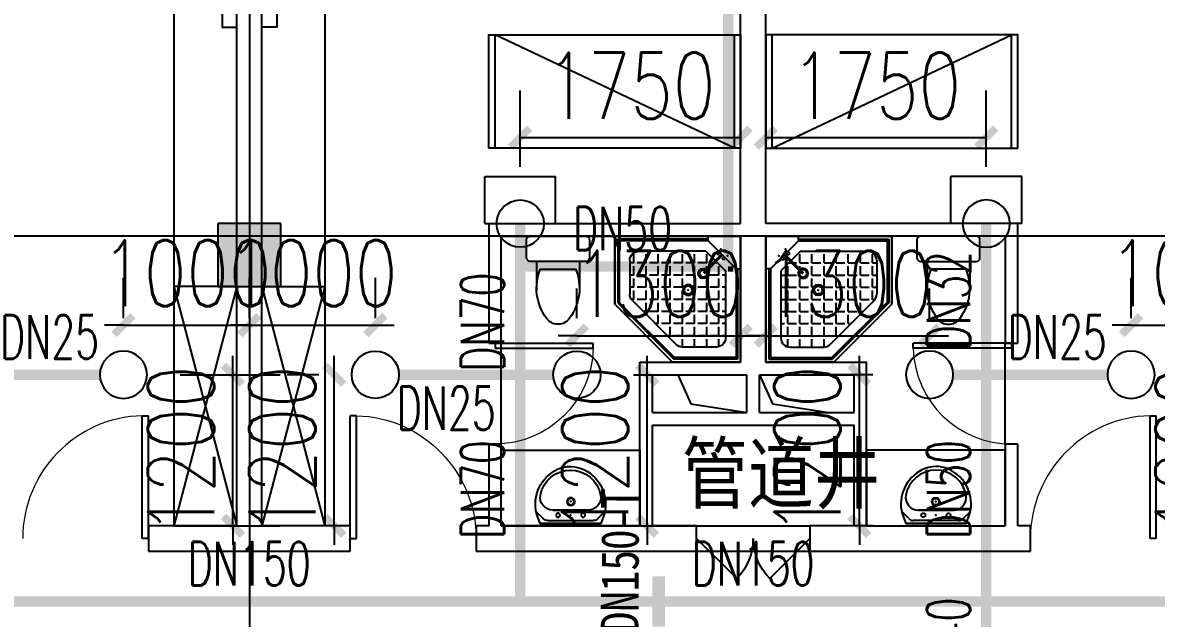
# Model space of a CAD drawing. Extents: x 0 to 2838408, y -923048 to 203859.
# Drawn here: x 2711463 to 2720463, y -618775 to -614046 of the extents above; entities that cross this region are included whole.
import ezdxf
from ezdxf.enums import TextEntityAlignment as Align

# ---------------------------------------------------------------- set-up
doc = ezdxf.new("R2010")
doc.units = 0
doc.header["$LTSCALE"] = 1000
for name, color, linetype in [('A-Fixt', 81, 'Continuous'), ('CLAYER', 7, 'Continuous'), ('COLUMN', 9, 'Continuous'), ('DOOR_FIRE', 4, 'Continuous'), ('DOTE', 8, 'Continuous'), ('EQUIP_喷头', 7, 'Continuous'), ('PIPE-喷淋', 6, 'Continuous'), ('PUB_HATCH', 8, 'Continuous'), ('TEXT_喷淋', 7, 'Continuous'), ('TWT_DIM', 3, 'Continuous'), ('WALL', 9, 'Continuous'), ('WINDOW', 4, 'Continuous'), ('XREF', 8, 'Continuous'), ('抗震支吊架', 2, 'Continuous'), ('洁具', 213, 'Continuous'), ('配景', 3, 'Continuous')]:
    doc.layers.add(name, color=color, linetype=linetype)
doc.styles.add('_TCH_DIM_T3', font='SIMPLEX', dxfattribs={"width": 0.75, "bigfont": 'HZTXT'})
doc.styles.add('_TWT_PIPEDN', font='SIMPLEX', dxfattribs={"width": 0.8, "height": 2.3, "bigfont": 'HZTXT'})
doc.styles.add('kzcad', font='', dxfattribs={"width": 0.8})
doc.styles.get("Standard").update_dxf_attribs({"font": 'geniso.shx', "bigfont": 'hztxt.shx'})
doc.styles.get('kzcad').set_extended_font_data('SimSun')
doc.dimstyles.new('_TWT_ARCH&&150', dxfattribs={"dimtxt": 525, "dimasz": 150, "dimexe": 375, "dimexo": 450, "dimgap": 150, "dimtad": 1, "dimdec": 0, "dimzin": 0, "dimdsep": 46, "dimtxsty": '_TCH_DIM_T3', "dimblk": 'ARCHTICK', "dimcen": 0.09, "dimclrt": 7, "dimazin": 2, "dimtfac": 1, "dimtdec": 0, "dimtix": 1, "dimtmove": 2, "dimatfit": 3, "dimfxl": 1, "dimtolj": 1, "dimtzin": 0, "dimarcsym": 0})

# ---------------------------------------------------------------- blocks, each defined once
blk = doc.blocks.new('单人床')
at = {"layer": 'A-Fixt'}
for p, q in [((47773.8, 13973.4), (48673.8, 13973.4)), ((47773.8, 12073.4), (48673.8, 13973.4)), ((47773.8, 12073.4), (48673.8, 12073.4))]:
    blk.add_line(p, q, dxfattribs=at)
blk.add_lwpolyline([(47773.8, 14023.4), (48673.8, 14023.4), (48673.8, 12023.4), (47773.8, 12023.4), (47773.8, 14023.4)], dxfattribs=at)
blk = doc.blocks.new('CH_AP01')
for p, q in [((-311.4, 16.6), (-275, 0)), ((-275, 0), (275, 0)), ((275, 0), (311.4, 16.6))]:
    blk.add_line(p, q)
for centre, radius, start, end in [((0, -578.9), 1212.6, 74.71041, 105.28959), ((-306.8, 555.3), 37.8, 100.18588, 202.83587), ((-1658.4, 201.9), 1359.7, 352.16586, 14.42826), ((-823.7, 250), 562.9, 335.50378, 31.09034), ((0, -578.9), 1172.6, 75.02868, 104.97132), ((0, -1278.1), 1856.9, 80.61099, 99.38901), ((-823.7, 250), 602.9, 335.50378, 30.26909), ((823.7, 250), 602.9, 149.73091, 204.49622), ((823.7, 250), 562.9, 148.90966, 204.49622), ((1658.4, 201.9), 1359.7, 165.57174, 187.83414), ((306.8, 555.3), 37.8, 337.16413, 79.81412), ((0, -578.9), 1092.6, 75.87672, 104.12328)]:
    blk.add_arc(centre, radius, start, end)
blk = doc.blocks.new('A$C61295E98')
at = {"color": 3}
for p, q in [((544, 597.9), (0, 597.9)), ((0, 597.9), (0, 0)), ((161.4, 597.9), (161.4, 0)), ((170.4, 0.2), (170.4, 597.6)), ((602.7, 572.2), (602.7, 25.6)), ((624, 517.9), (624, 80)), ((544, 0), (0, 0))]:
    blk.add_line(p, q, dxfattribs=at)
for points in [[(81.8, 540.3), (75.3, 540.3), (75.3, 576.8), (81.8, 576.8)], [(81.8, 453.1), (75.3, 453.1), (75.3, 489.6), (81.8, 489.6)], [(81.8, 352.9), (75.3, 352.9), (75.3, 389.4), (81.8, 389.4)]]:
    blk.add_lwpolyline(points, close=True, dxfattribs=at)
for centre in [(74, 250.1), (74, 164.2), (74, 70.5)]:
    blk.add_circle(centre, 15.7, dxfattribs=at)
for centre, start, end in [((544, 517.9), 360, 90), ((544, 80), 270, 0)]:
    blk.add_arc(centre, 80, start, end, dxfattribs=at)
blk = doc.blocks.new('宿舍')
at = {"layer": 'A-Fixt'}
for p, q in [((47853.8, 13801.7), (48353.8, 15701.7)), ((48353.8, 13801.7), (47853.8, 15701.7)), ((47853.8, 13801.7), (48353.8, 13801.7))]:
    blk.add_line(p, q, dxfattribs=at)
for points in [[(47853.8, 8601.7), (48353.8, 8601.7), (48353.8, 15701.7), (47853.8, 15701.7)], [(47853.8, 10676.1), (47970.5, 10676.1), (47970.5, 11742.6), (47853.8, 11742.6)]]:
    blk.add_lwpolyline(points, close=True, dxfattribs=at)
at = {"xscale": -1, "rotation": 90}
for p in [(63677.2, 60475.5), (63677.2, 58775.5)]:
    blk.add_blockref('单人床', p, dxfattribs=at)
at = {"layer": 'A-Fixt', "xscale": -1, "rotation": 180}
for p in [(50002, 9140.5), (51117.2, 9140.5)]:
    blk.add_blockref('CH_AP01', p, dxfattribs=at)
at = {"layer": '配景', "color": 252}
blk.add_blockref('A$C61295E98', (47853.8, 7096.6), dxfattribs=at)
blk = doc.blocks.new('1F平面-CAD导入_dwg_Drawing4_t3_dwg_$plan$00001613-474159-1F-927810-1F')
at = {"layer": '洁具'}
for p, q in [((-30, 250), (-170, 250)), ((-200, 169.7), (-430.4, 169.7)), ((-260.4, -139.7), (-260.4, 139.7)), ((-200, -169.7), (-200, -220)), ((-170, -250), (-30, -250))]:
    blk.add_line(p, q, dxfattribs=at)
for points in [[(-200, 220), (-200, 169.7), (-200, -169.7), (-430.4, -169.7)], [(0, -220), (0, 220)]]:
    blk.add_lwpolyline(points, dxfattribs=at)
for centre, radius, start, end in [((-170, 220), 30, 90, 180), ((-30, 220), 30, 0, 90), ((-589.6, 0), 109.8, 123.45086, 236.54914), ((-412.8, -227.4), 397.5, 67.45048, 126.63814), ((-412.8, 227.4), 397.5, 233.36186, 292.54952), ((-170, -220), 30, 180, 270), ((-30, -220), 30, 270, 0)]:
    blk.add_arc(centre, radius, start, end, dxfattribs=at)
blk = doc.blocks.new('$lvtry$00000169')
at = {"color": 0}
for p, q in [((258.9, -36), (258.9, 0)), ((258.9, -36), (36, -258.9)), ((258.9, -24), (976, -24)), ((258.9, -36), (964, -36)), ((964, -36), (976, -24)), ((964, -36), (964, -525.1)), ((976, -24), (976, -530.1)), ((276.1, -120), (120, -276.1)), ((143.9, -151), (290.7, -298.1)), ((151, -143.9), (297.8, -291)), ((269.6, -212.7), (269.6, -142.7)), ((276.1, -120), (808, -120)), ((365.9, -212.7), (365.9, -142.7)), ((462.1, -212.7), (462.1, -142.7)), ((558.4, -212.7), (558.4, -142.7)), ((654.6, -212.7), (654.6, -142.7)), ((750.9, -212.7), (750.9, -142.7)), ((847.1, -212.7), (847.1, -142.7)), ((36, -258.9), (0, -258.9)), ((24, -258.9), (24, -976)), ((36, -258.9), (36, -964)), ((173.4, -308.9), (173.4, -238.9)), ((183.4, -212.7), (205.5, -212.7)), ((219.6, -212.7), (243.4, -212.7)), ((269.6, -212.7), (339.6, -212.7)), ((269.6, -262.8), (269.6, -238.9)), ((365.9, -212.7), (435.9, -212.7)), ((365.9, -308.9), (365.9, -238.9)), ((462.1, -212.7), (532.1, -212.7)), ((462.1, -308.9), (462.1, -238.9)), ((558.4, -212.7), (628.4, -212.7)), ((558.4, -308.9), (558.4, -238.9)), ((654.6, -212.7), (724.6, -212.7)), ((654.6, -308.9), (654.6, -238.9)), ((750.9, -212.7), (820.9, -212.7)), ((750.9, -308.9), (750.9, -238.9)), ((847.1, -212.7), (880, -212.7)), ((847.1, -308.9), (847.1, -238.9)), ((880, -192), (880, -460.5)), ((120, -276.1), (120, -808)), ((120, -308.9), (147.1, -308.9)), ((173.4, -308.9), (243.4, -308.9)), ((173.4, -405.2), (173.4, -335.2)), ((269.6, -405.2), (269.6, -335.2)), ((334.3, -308.9), (339.6, -308.9)), ((365.9, -308.9), (435.9, -308.9)), ((365.9, -405.2), (365.9, -335.2)), ((462.1, -308.9), (532.1, -308.9)), ((462.1, -405.2), (462.1, -335.2)), ((558.4, -308.9), (628.4, -308.9)), ((558.4, -405.2), (558.4, -335.2)), ((654.6, -308.9), (724.6, -308.9)), ((654.6, -405.2), (654.6, -335.2)), ((750.9, -308.9), (820.9, -308.9)), ((750.9, -405.2), (750.9, -335.2)), ((847.1, -308.9), (880, -308.9)), ((847.1, -405.2), (847.1, -335.2)), ((120, -405.2), (147.1, -405.2)), ((173.4, -405.2), (243.4, -405.2)), ((173.4, -501.4), (173.4, -431.4)), ((269.6, -405.2), (339.6, -405.2)), ((269.6, -501.4), (269.6, -431.4)), ((365.9, -405.2), (378.6, -405.2)), ((365.9, -501.4), (365.9, -431.4)), ((462.1, -405.2), (532.1, -405.2)), ((462.1, -501.4), (462.1, -431.4)), ((558.4, -405.2), (628.4, -405.2)), ((558.4, -501.4), (558.4, -431.4)), ((654.6, -405.2), (724.6, -405.2)), ((654.6, -501.4), (654.6, -431.4)), ((750.9, -405.2), (820.9, -405.2)), ((750.9, -501.4), (750.9, -431.4)), ((847.1, -405.2), (880, -405.2)), ((847.1, -501.4), (847.1, -431.4)), ((120, -501.4), (147.1, -501.4)), ((173.4, -501.4), (243.4, -501.4)), ((173.4, -597.7), (173.4, -527.7)), ((269.6, -501.4), (339.6, -501.4)), ((269.6, -597.7), (269.6, -527.7)), ((365.9, -501.4), (435.9, -501.4)), ((365.9, -597.7), (365.9, -527.7)), ((462.1, -501.4), (532.1, -501.4)), ((462.1, -597.7), (462.1, -527.7)), ((858.9, -511.4), (511.4, -858.9)), ((964, -525.1), (525.1, -964)), ((976, -530.1), (530.1, -976)), ((558.4, -501.4), (628.4, -501.4)), ((558.4, -597.7), (558.4, -527.7)), ((654.6, -501.4), (724.6, -501.4)), ((654.6, -597.7), (654.6, -527.7)), ((750.9, -501.4), (820.9, -501.4)), ((750.9, -597.7), (750.9, -527.7)), ((847.1, -501.4), (867.2, -501.4)), ((964, -525.1), (976, -530.1)), ((120, -597.7), (147.1, -597.7)), ((173.4, -597.7), (243.4, -597.7)), ((173.4, -693.9), (173.4, -623.9)), ((269.6, -597.7), (339.6, -597.7)), ((269.6, -693.9), (269.6, -623.9)), ((365.9, -597.7), (435.9, -597.7)), ((365.9, -693.9), (365.9, -623.9)), ((462.1, -597.7), (532.1, -597.7)), ((462.1, -693.9), (462.1, -623.9)), ((558.4, -597.7), (628.4, -597.7)), ((558.4, -693.9), (558.4, -623.9)), ((654.6, -597.7), (724.6, -597.7)), ((654.6, -693.9), (654.6, -623.9)), ((750.9, -597.7), (772.6, -597.7)), ((120, -693.9), (147.1, -693.9)), ((173.4, -693.9), (243.4, -693.9)), ((269.6, -693.9), (339.6, -693.9)), ((365.9, -693.9), (435.9, -693.9)), ((462.1, -693.9), (532.1, -693.9)), ((558.4, -693.9), (628.4, -693.9)), ((654.6, -693.9), (676.4, -693.9)), ((120, -790.2), (147.1, -790.2)), ((173.4, -790.2), (173.4, -720.2)), ((173.4, -790.2), (243.4, -790.2)), ((269.6, -790.2), (269.6, -720.2)), ((269.6, -790.2), (339.6, -790.2)), ((365.9, -790.2), (365.9, -720.2)), ((365.9, -790.2), (435.9, -790.2)), ((462.1, -790.2), (462.1, -720.2)), ((462.1, -790.2), (532.1, -790.2)), ((558.4, -790.2), (558.4, -720.2)), ((558.4, -790.2), (580.1, -790.2)), ((173.4, -877.5), (173.4, -816.4)), ((192, -880), (460.5, -880)), ((269.6, -880), (269.6, -816.4)), ((365.9, -880), (365.9, -816.4)), ((462.1, -880), (462.1, -816.4)), ((36, -964), (24, -976)), ((24, -976), (530.1, -976)), ((36, -964), (525.1, -964)), ((525.1, -964), (530.1, -976))]:
    blk.add_line(p, q, dxfattribs=at)
blk.add_lwpolyline([(0, 0), (0, -1000), (540, -1000), (1000, -540), (1000, 0)], close=True)
for points in [[(0, 0), (0, -1000)], [(0, 0), (1000, 0)], [(1000, 0), (1000, -540)], [(136.1, -189.7), (147.9, -177.9), (132.5, -162.5), (120.7, -174.3)], [(189.7, -136.1), (177.9, -147.9), (162.5, -132.5), (174.3, -120.7)], [(1000, -540), (540, -1000)], [(0, -1000), (540, -1000)]]:
    blk.add_lwpolyline(points, close=True, dxfattribs=at)
for radius in [43.8, 31.1]:
    blk.add_circle((416.2, -427.6), radius, dxfattribs=at)
for centre, radius, start, end in [((808, -192), 72, 0, 90), ((296, -295.7), 40.6, 142.58296, 128.41974), ((296, -295.7), 28.6, 145.82801, 125.65986), ((808, -460.5), 72, 315, 0), ((192, -808), 72, 180, 270), ((460.5, -808), 72, 270, 315)]:
    blk.add_arc(centre, radius, start, end, dxfattribs=at)
for p in [(103.2, -155.8, 0), (156.1, -102.2, 0), (415.8, -428.1, 0)]:
    blk.add_point(p, dxfattribs=at)
blk = doc.blocks.new('$lvtry$00000178')
at = {"color": 0}
for p, q in [((-238.4, 0), (238.4, 0)), ((-214.1, -36.1), (-272.1, -90.6)), ((-179.8, -22.5), (180.1, -22.5)), ((215.7, -37.5), (268.3, -90.8)), ((-141.7, -105.2), (140.2, -105.2)), ((140.2, -105.2), (-141.7, -105.2))]:
    blk.add_line(p, q, dxfattribs=at)
blk.add_lwpolyline([(-103.6, -429.7, 0.224698), (110.4, -425.4, 0.348046), (268.9, -78.5), (239.5, 0), (-241.3, 0), (-270.7, -78.5, 0.356844)], format="xyb", close=True, dxfattribs=at)
for centre, radius in [((-100, -65), 16.3), ((100, -65), 16.3), ((1.4, -172.5), 31.6)]:
    blk.add_circle(centre, radius, dxfattribs=at)
at = {"color": 0, "lineweight": 13}
blk.add_circle((1.4, -172.5), 23, dxfattribs=at)
at = {"color": 0}
for centre, radius, start, end in [((-179.8, -72.5), 50, 90, 133.18096), ((180.1, -72.5), 50, 44.56072, 90), ((-141.7, -205.2), 100, 90, 190.56023), ((140.2, -205.2), 100, 349.43977, 90), ((-0.7, -179), 243.4, 190.56023, 349.43977)]:
    blk.add_arc(centre, radius, start, end, dxfattribs=at)
for p in [(0, -65), (1.4, -172.5)]:
    blk.add_point(p, dxfattribs=at)
blk = doc.blocks.new('A$C70365C93')
at = {"layer": '洁具'}
blk.add_lwpolyline([(-1900, 2300), (-1900, 1700), (-800, 1700), (-800, 2300)], close=True, dxfattribs=at)
blk.add_blockref('$lvtry$00000178', (-1350, 2280), dxfattribs=at)
at = {"layer": '洁具', "rotation": 180}
blk.add_blockref('$lvtry$00000169', (0, 0), dxfattribs=at)
at = {"layer": '洁具', "extrusion": (0, 0, -1), "xscale": -1, "zscale": -1, "rotation": 90}
blk.add_blockref('1F平面-CAD导入_dwg_Drawing4_t3_dwg_$plan$00001613-474159-1F-927810-1F', (1450, 0), dxfattribs=at)
blk = doc.blocks.new('$DorLib2D$00000116')
at = {"color": 0}
for p, q in [((-0.5, 0), (-0.146, 0.354)), ((0.5, 0), (0.146, 0.354))]:
    blk.add_line(p, q, dxfattribs=at)
for centre, start, end in [((-0.5, 0), 0, 45), ((0.5, 0), 135, 180)]:
    blk.add_arc(centre, 0.5, start, end, dxfattribs=at)
blk = doc.blocks.new('$DorLib2D$00000001')
for p, q in [((0.45, 0.975), (0.5, 0.975)), ((0.45, 0), (0.45, 0.975)), ((0.5, 0), (0.5, 0.975)), ((0.5, 0), (0.45, 0))]:
    blk.add_line(p, q)
at = {"lineweight": 13}
blk.add_arc((0.475, 0), 0.975, 91.46928, 180, dxfattribs=at)
blk = doc.blocks.new('4F1')
at = {"layer": 'PUB_HATCH'}
blk.add_hatch(color=256, dxfattribs=at).paths.add_polyline_path([(2377466.7, -615641.3), (2376966.7, -615641.3), (2376966.7, -616141.3), (2377466.7, -616141.3)])
for points in [[(2380616.7, -616841.3), (2380720.3, -617071.5), (2381166.7, -617141.3)], [(2381266.7, -616841.3), (2381370.3, -617071.5), (2381816.7, -617141.3)]]:
    blk.add_lwpolyline(points)
at = {"layer": 'COLUMN'}
for p, q in [((2377466.7, -615641.3), (2376966.7, -615641.3)), ((2376966.7, -615641.3), (2376966.7, -616141.3)), ((2377466.7, -616141.3), (2377466.7, -615641.3)), ((2376966.7, -616141.3), (2377466.7, -616141.3))]:
    blk.add_line(p, q, dxfattribs=at)
at = {"layer": 'DOOR_FIRE'}
for p, q in [((2380766.7, -618041.3), (2381666.7, -618041.3)), ((2380766.7, -618241.3), (2381666.7, -618241.3))]:
    blk.add_line(p, q, dxfattribs=at)
at = {"layer": 'DOTE'}
for p, q in [((2377216.7, -606941.3), (2377216.7, -690141.3)), ((2453916.7, -615741.3), (2343216.7, -615741.3))]:
    blk.add_line(p, q, dxfattribs=at)
at = {"layer": 'WALL'}
for p, q in [((2381116.7, -615641.3), (2381116.7, -610691.3)), ((2381316.7, -615641.3), (2381316.7, -610691.3)), ((2377116.7, -615641.3), (2377116.7, -610941.3)), ((2377316.7, -615641.3), (2377316.7, -610941.3)), ((2379116.7, -615641.3), (2381116.7, -615641.3)), ((2379116.7, -615641.3), (2379116.7, -616591.3)), ((2383316.7, -615641.3), (2381316.7, -615641.3)), ((2383316.7, -616591.3), (2383316.7, -615641.3)), ((2379216.7, -615741.3), (2381116.7, -615741.3)), ((2379216.7, -616591.3), (2379216.7, -615741.3)), ((2381116.7, -616741.3), (2381116.7, -615741.3)), ((2381316.7, -616741.3), (2381316.7, -615741.3)), ((2383216.7, -615741.3), (2381316.7, -615741.3)), ((2383216.7, -615741.3), (2383216.7, -616591.3)), ((2377116.7, -618041.3), (2377116.7, -616141.3)), ((2377316.7, -618041.3), (2377316.7, -616141.3)), ((2379116.7, -616591.3), (2379216.7, -616591.3)), ((2383216.7, -616591.3), (2383316.7, -616591.3)), ((2380316.7, -616741.3), (2381116.7, -616741.3)), ((2380316.7, -617241.3), (2380316.7, -616741.3)), ((2381316.7, -616741.3), (2382116.7, -616741.3)), ((2382116.7, -617241.3), (2382116.7, -616741.3)), ((2380416.7, -616841.3), (2381166.7, -616841.3)), ((2380416.7, -617141.3), (2380416.7, -616841.3)), ((2381166.7, -617141.3), (2381166.7, -616841.3)), ((2381266.7, -616841.3), (2382016.7, -616841.3)), ((2381266.7, -617141.3), (2381266.7, -616841.3)), ((2382016.7, -617141.3), (2382016.7, -616841.3)), ((2380416.7, -617141.3), (2381166.7, -617141.3)), ((2381266.7, -617141.3), (2382016.7, -617141.3)), ((2380316.7, -618041.3), (2380316.7, -617241.3)), ((2380416.7, -617241.3), (2381216.7, -617241.3)), ((2380416.7, -618041.3), (2380416.7, -617241.3)), ((2381216.7, -617241.3), (2382016.7, -617241.3)), ((2382016.7, -618041.3), (2382016.7, -617241.3)), ((2382116.7, -618041.3), (2382116.7, -617241.3)), ((2379216.7, -617391.3), (2379116.7, -617391.3)), ((2379116.7, -617391.3), (2379116.7, -618041.3)), ((2379216.7, -618041.3), (2379216.7, -617391.3)), ((2383316.7, -617391.3), (2383216.7, -617391.3)), ((2383216.7, -617391.3), (2383216.7, -618041.3)), ((2383316.7, -618041.3), (2383316.7, -617391.3)), ((2377116.7, -618041.3), (2376416.7, -618041.3)), ((2376416.7, -618041.3), (2376416.7, -618241.3)), ((2378016.7, -618041.3), (2377316.7, -618041.3)), ((2378016.7, -618241.3), (2378016.7, -618041.3)), ((2379116.7, -618041.3), (2379016.7, -618041.3)), ((2379016.7, -618041.3), (2379016.7, -618241.3)), ((2379216.7, -618041.3), (2380316.7, -618041.3)), ((2380766.7, -618041.3), (2380416.7, -618041.3)), ((2380766.7, -618241.3), (2380766.7, -618041.3)), ((2382016.7, -618041.3), (2381666.7, -618041.3)), ((2381666.7, -618041.3), (2381666.7, -618241.3)), ((2382116.7, -618041.3), (2383216.7, -618041.3)), ((2383416.7, -618041.3), (2383316.7, -618041.3)), ((2383416.7, -618241.3), (2383416.7, -618041.3)), ((2376416.7, -618241.3), (2377216.7, -618241.3)), ((2377216.7, -618241.3), (2378016.7, -618241.3)), ((2379016.7, -618241.3), (2379116.7, -618241.3)), ((2379116.7, -618241.3), (2380316.7, -618241.3)), ((2380316.7, -618241.3), (2380766.7, -618241.3)), ((2381666.7, -618241.3), (2382116.7, -618241.3)), ((2382116.7, -618241.3), (2383316.7, -618241.3)), ((2383316.7, -618241.3), (2383416.7, -618241.3))]:
    blk.add_line(p, q, dxfattribs=at)
at = {"layer": 'WINDOW'}
for p, q in [((2379216.7, -617391.3), (2379216.7, -616591.3)), ((2383216.7, -617391.3), (2383216.7, -616591.3))]:
    blk.add_line(p, q, dxfattribs=at)
at = {"rotation": 180}
for name, p in [('宿舍', (2424970.6, -602339.6)), ('宿舍', (2432970.6, -602339.6)), ('A$C70365C93', (2381316.7, -615741.3))]:
    blk.add_blockref(name, p, dxfattribs=at)
at = {"xscale": -1, "rotation": 180}
for name, p in [('宿舍', (2329462.9, -602339.6)), ('A$C70365C93', (2381116.7, -615741.3))]:
    blk.add_blockref(name, p, dxfattribs=at)
at = {"layer": 'DOOR_FIRE', "xscale": 900, "yscale": -900, "zscale": 200}
blk.add_blockref('$DorLib2D$00000116', (2381216.7, -618141.3), dxfattribs=at)
at = {"layer": 'WINDOW', "xscale": 800, "zscale": 800, "rotation": 90}
for p, yscale in [((2379166.7, -616991.3), -800), ((2383266.7, -616991.3), 800)]:
    blk.add_blockref('$DorLib2D$00000001', p, dxfattribs=dict(at, yscale=yscale))
at = {"layer": 'WINDOW', "yscale": 1000}
for p, xscale, zscale in [((2375916.7, -618141.3), 1000, 1000), ((2378516.7, -618141.3), -1000, -1000), ((2383916.7, -618141.3), 1000, 1000)]:
    blk.add_blockref('$DorLib2D$00000001', p, dxfattribs=dict(at, xscale=xscale, zscale=zscale))
at = {"layer": 'CLAYER'}
blk.add_text('管道井', height=525, dxfattribs=at).set_placement((2380649.1, -617904.3))
blk = doc.blocks.new('_ArchTick')
at = {"color": 0, "linetype": 'ByBlock', "const_width": 0.4}
blk.add_lwpolyline([(-0.5, -0.5), (0.5, 0.5)], dxfattribs=at)
blk = doc.blocks.new('*D2914')
at = {"layer": 'Defpoints', "color": 0, "linetype": 'ByBlock', "transparency": 16777216}
for p in [(2718662.5, -616531.5), (2717362.5, -616841.3), (2718662.5, -616841.3)]:
    blk.add_point(p, dxfattribs=at)
at = {"layer": 'TWT_DIM', "color": 0, "linetype": 'ByBlock', "lineweight": -2, "transparency": 16777216}
for p, q in [((2717362.5, -616391.3), (2717362.5, -616156.5)), ((2718662.5, -616391.3), (2718662.5, -616156.5)), ((2717362.5, -616531.5), (2717212.5, -616531.5)), ((2717362.5, -616531.5), (2718662.5, -616531.5)), ((2718662.5, -616531.5), (2718812.5, -616531.5))]:
    blk.add_line(p, q, dxfattribs=at)
at = {"layer": 'TWT_DIM', "color": 0, "linetype": 'ByBlock', "lineweight": -2, "transparency": 16777216, "xscale": 150, "yscale": 150, "zscale": 150}
blk.add_blockref('_ArchTick', (2717362.5, -616531.5), dxfattribs=at)
at = {"layer": 'TWT_DIM', "color": 0, "linetype": 'ByBlock', "lineweight": -2, "transparency": 16777216, "xscale": 150, "yscale": 150, "zscale": 150, "rotation": 180}
blk.add_blockref('_ArchTick', (2718662.5, -616531.5), dxfattribs=at)
at = {"layer": 'TWT_DIM', "color": 7, "linetype": 'ByBlock', "transparency": 16777216, "insert": (2718012.5, -616119), "char_height": 525, "attachment_point": 5, "style": '_TCH_DIM_T3'}
blk.add_mtext('\\A1;1300', dxfattribs=at)
blk = doc.blocks.new('*D2915')
at = {"layer": 'Defpoints', "color": 0, "linetype": 'ByBlock', "transparency": 16777216}
for p in [(2717162.5, -616531.5), (2715862.5, -616841.3), (2717162.5, -616841.3)]:
    blk.add_point(p, dxfattribs=at)
at = {"layer": 'TWT_DIM', "color": 0, "linetype": 'ByBlock', "lineweight": -2, "transparency": 16777216}
for p, q in [((2715862.5, -616391.3), (2715862.5, -616156.5)), ((2717162.5, -616391.3), (2717162.5, -616156.5)), ((2715862.5, -616531.5), (2715712.5, -616531.5)), ((2715862.5, -616531.5), (2717162.5, -616531.5)), ((2717162.5, -616531.5), (2717312.5, -616531.5))]:
    blk.add_line(p, q, dxfattribs=at)
at = {"layer": 'TWT_DIM', "color": 0, "linetype": 'ByBlock', "lineweight": -2, "transparency": 16777216, "xscale": 150, "yscale": 150, "zscale": 150}
blk.add_blockref('_ArchTick', (2715862.5, -616531.5), dxfattribs=at)
at = {"layer": 'TWT_DIM', "color": 0, "linetype": 'ByBlock', "lineweight": -2, "transparency": 16777216, "xscale": 150, "yscale": 150, "zscale": 150, "rotation": 180}
blk.add_blockref('_ArchTick', (2717162.5, -616531.5), dxfattribs=at)
at = {"layer": 'TWT_DIM', "color": 7, "linetype": 'ByBlock', "transparency": 16777216, "insert": (2716512.5, -616119), "char_height": 525, "attachment_point": 5, "style": '_TCH_DIM_T3'}
blk.add_mtext('\\A1;1300', dxfattribs=at)
blk = doc.blocks.new('*D2935')
at = {"layer": 'Defpoints', "color": 0, "linetype": 'ByBlock', "transparency": 16777216}
for p in [(2719112.5, -614958.9), (2717362.5, -615641.3), (2719112.5, -615641.3)]:
    blk.add_point(p, dxfattribs=at)
at = {"layer": 'TWT_DIM', "color": 0, "linetype": 'ByBlock', "lineweight": -2, "transparency": 16777216}
for p, q in [((2717362.5, -615191.3), (2717362.5, -614583.9)), ((2719112.5, -615191.3), (2719112.5, -614583.9)), ((2717362.5, -614958.9), (2719112.5, -614958.9))]:
    blk.add_line(p, q, dxfattribs=at)
at = {"layer": 'TWT_DIM', "color": 0, "linetype": 'ByBlock', "lineweight": -2, "transparency": 16777216, "xscale": 150, "yscale": 150, "zscale": 150, "rotation": 180}
blk.add_blockref('_ArchTick', (2717362.5, -614958.9), dxfattribs=at)
at = {"layer": 'TWT_DIM', "color": 0, "linetype": 'ByBlock', "lineweight": -2, "transparency": 16777216, "xscale": 150, "yscale": 150, "zscale": 150}
blk.add_blockref('_ArchTick', (2719112.5, -614958.9), dxfattribs=at)
at = {"layer": 'TWT_DIM', "color": 7, "linetype": 'ByBlock', "transparency": 16777216, "insert": (2718237.5, -614546.4), "char_height": 525, "attachment_point": 5, "style": '_TCH_DIM_T3'}
blk.add_mtext('\\A1;1750', dxfattribs=at)
blk = doc.blocks.new('*D2936')
at = {"layer": 'Defpoints', "color": 0, "linetype": 'ByBlock', "transparency": 16777216}
for p in [(2721262.5, -616447.9), (2720262.5, -616841.3), (2721262.5, -616841.3)]:
    blk.add_point(p, dxfattribs=at)
at = {"layer": 'TWT_DIM', "color": 0, "linetype": 'ByBlock', "lineweight": -2, "transparency": 16777216}
for p, q in [((2720262.5, -616391.3), (2720262.5, -616072.9)), ((2721262.5, -616391.3), (2721262.5, -616072.9)), ((2720262.5, -616447.9), (2720112.5, -616447.9)), ((2720262.5, -616447.9), (2721262.5, -616447.9)), ((2721262.5, -616447.9), (2721412.5, -616447.9))]:
    blk.add_line(p, q, dxfattribs=at)
at = {"layer": 'TWT_DIM', "color": 0, "linetype": 'ByBlock', "lineweight": -2, "transparency": 16777216, "xscale": 150, "yscale": 150, "zscale": 150}
blk.add_blockref('_ArchTick', (2720262.5, -616447.9), dxfattribs=at)
at = {"layer": 'TWT_DIM', "color": 0, "linetype": 'ByBlock', "lineweight": -2, "transparency": 16777216, "xscale": 150, "yscale": 150, "zscale": 150, "rotation": 180}
blk.add_blockref('_ArchTick', (2721262.5, -616447.9), dxfattribs=at)
at = {"layer": 'TWT_DIM', "color": 7, "linetype": 'ByBlock', "transparency": 16777216, "insert": (2720762.5, -616035.4), "char_height": 525, "attachment_point": 5, "style": '_TCH_DIM_T3'}
blk.add_mtext('\\A1;1000', dxfattribs=at)
blk = doc.blocks.new('*D2937')
at = {"layer": 'Defpoints', "color": 0, "linetype": 'ByBlock', "transparency": 16777216}
for p in [(2718104.8, -616841.3), (2718662.5, -616841.3), (2718662.5, -618041.3)]:
    blk.add_point(p, dxfattribs=at)
at = {"layer": 'TWT_DIM', "color": 0, "linetype": 'ByBlock', "lineweight": -2, "transparency": 16777216}
for p, q in [((2718104.8, -616841.3), (2718104.8, -616691.3)), ((2718212.5, -616841.3), (2717729.8, -616841.3)), ((2718104.8, -618041.3), (2718104.8, -616841.3)), ((2718212.5, -618041.3), (2717729.8, -618041.3)), ((2718104.8, -618041.3), (2718104.8, -618191.3))]:
    blk.add_line(p, q, dxfattribs=at)
at = {"layer": 'TWT_DIM', "color": 0, "linetype": 'ByBlock', "lineweight": -2, "transparency": 16777216, "xscale": 150, "yscale": 150, "zscale": 150}
for p, rotation in [((2718104.8, -616841.3), 270), ((2718104.8, -618041.3), 90)]:
    blk.add_blockref('_ArchTick', p, dxfattribs=dict(at, rotation=rotation))
at = {"layer": 'TWT_DIM', "color": 7, "linetype": 'ByBlock', "transparency": 16777216, "insert": (2717692.3, -617441.3), "char_height": 525, "attachment_point": 5, "rotation": 90, "style": '_TCH_DIM_T3'}
blk.add_mtext('\\A1;1200', dxfattribs=at)
blk = doc.blocks.new('*D2938')
at = {"layer": 'Defpoints', "color": 0, "linetype": 'ByBlock', "transparency": 16777216}
for p in [(2720262.5, -616841.3), (2721131.8, -616841.3), (2720262.5, -618041.3)]:
    blk.add_point(p, dxfattribs=at)
at = {"layer": 'TWT_DIM', "color": 0, "linetype": 'ByBlock', "lineweight": -2, "transparency": 16777216}
for p, q in [((2721131.8, -616841.3), (2721131.8, -616691.3)), ((2720712.5, -616841.3), (2721506.8, -616841.3)), ((2721131.8, -618041.3), (2721131.8, -616841.3)), ((2720712.5, -618041.3), (2721506.8, -618041.3)), ((2721131.8, -618041.3), (2721131.8, -618191.3))]:
    blk.add_line(p, q, dxfattribs=at)
at = {"layer": 'TWT_DIM', "color": 0, "linetype": 'ByBlock', "lineweight": -2, "transparency": 16777216, "xscale": 150, "yscale": 150, "zscale": 150}
for p, rotation in [((2721131.8, -616841.3), 270), ((2721131.8, -618041.3), 90)]:
    blk.add_blockref('_ArchTick', p, dxfattribs=dict(at, rotation=rotation))
at = {"layer": 'TWT_DIM', "color": 7, "linetype": 'ByBlock', "transparency": 16777216, "insert": (2720719.3, -617441.3), "char_height": 525, "attachment_point": 5, "rotation": 90, "style": '_TCH_DIM_T3'}
blk.add_mtext('\\A1;1200', dxfattribs=at)
blk = doc.blocks.new('*D2939')
at = {"layer": 'Defpoints', "color": 0, "linetype": 'ByBlock', "transparency": 16777216}
for p in [(2717162.5, -614958.9), (2715412.5, -615641.3), (2717162.5, -615641.3)]:
    blk.add_point(p, dxfattribs=at)
at = {"layer": 'TWT_DIM', "color": 0, "linetype": 'ByBlock', "lineweight": -2, "transparency": 16777216}
for p, q in [((2715412.5, -615191.3), (2715412.5, -614583.9)), ((2717162.5, -615191.3), (2717162.5, -614583.9)), ((2715412.5, -614958.9), (2717162.5, -614958.9))]:
    blk.add_line(p, q, dxfattribs=at)
at = {"layer": 'TWT_DIM', "color": 0, "linetype": 'ByBlock', "lineweight": -2, "transparency": 16777216, "xscale": 150, "yscale": 150, "zscale": 150, "rotation": 180}
blk.add_blockref('_ArchTick', (2715412.5, -614958.9), dxfattribs=at)
at = {"layer": 'TWT_DIM', "color": 0, "linetype": 'ByBlock', "lineweight": -2, "transparency": 16777216, "xscale": 150, "yscale": 150, "zscale": 150}
blk.add_blockref('_ArchTick', (2717162.5, -614958.9), dxfattribs=at)
at = {"layer": 'TWT_DIM', "color": 7, "linetype": 'ByBlock', "transparency": 16777216, "insert": (2716287.5, -614546.4), "char_height": 525, "attachment_point": 5, "style": '_TCH_DIM_T3'}
blk.add_mtext('\\A1;1750', dxfattribs=at)
blk = doc.blocks.new('*D2940')
at = {"layer": 'Defpoints', "color": 0, "linetype": 'ByBlock', "transparency": 16777216}
for p in [(2714262.5, -616447.9), (2713262.5, -616841.3), (2714262.5, -616841.3)]:
    blk.add_point(p, dxfattribs=at)
at = {"layer": 'TWT_DIM', "color": 0, "linetype": 'ByBlock', "lineweight": -2, "transparency": 16777216}
for p, q in [((2713262.5, -616391.3), (2713262.5, -616072.9)), ((2714262.5, -616391.3), (2714262.5, -616072.9)), ((2713262.5, -616447.9), (2713112.5, -616447.9)), ((2713262.5, -616447.9), (2714262.5, -616447.9)), ((2714262.5, -616447.9), (2714412.5, -616447.9))]:
    blk.add_line(p, q, dxfattribs=at)
at = {"layer": 'TWT_DIM', "color": 0, "linetype": 'ByBlock', "lineweight": -2, "transparency": 16777216, "xscale": 150, "yscale": 150, "zscale": 150}
blk.add_blockref('_ArchTick', (2713262.5, -616447.9), dxfattribs=at)
at = {"layer": 'TWT_DIM', "color": 0, "linetype": 'ByBlock', "lineweight": -2, "transparency": 16777216, "xscale": 150, "yscale": 150, "zscale": 150, "rotation": 180}
blk.add_blockref('_ArchTick', (2714262.5, -616447.9), dxfattribs=at)
at = {"layer": 'TWT_DIM', "color": 7, "linetype": 'ByBlock', "transparency": 16777216, "insert": (2713762.5, -616035.4), "char_height": 525, "attachment_point": 5, "style": '_TCH_DIM_T3'}
blk.add_mtext('\\A1;1000', dxfattribs=at)
blk = doc.blocks.new('*D2941')
at = {"layer": 'Defpoints', "color": 0, "linetype": 'ByBlock', "transparency": 16777216}
for p in [(2715862.5, -616841.3), (2716420.3, -616841.3), (2715862.5, -618041.3)]:
    blk.add_point(p, dxfattribs=at)
at = {"layer": 'TWT_DIM', "color": 0, "linetype": 'ByBlock', "lineweight": -2, "transparency": 16777216}
for p, q in [((2716420.3, -616841.3), (2716420.3, -616691.3)), ((2716312.5, -616841.3), (2716795.3, -616841.3)), ((2716420.3, -618041.3), (2716420.3, -616841.3)), ((2716312.5, -618041.3), (2716795.3, -618041.3)), ((2716420.3, -618041.3), (2716420.3, -618191.3))]:
    blk.add_line(p, q, dxfattribs=at)
at = {"layer": 'TWT_DIM', "color": 0, "linetype": 'ByBlock', "lineweight": -2, "transparency": 16777216, "xscale": 150, "yscale": 150, "zscale": 150}
for p, rotation in [((2716420.3, -616841.3), 270), ((2716420.3, -618041.3), 90)]:
    blk.add_blockref('_ArchTick', p, dxfattribs=dict(at, rotation=rotation))
at = {"layer": 'TWT_DIM', "color": 7, "linetype": 'ByBlock', "transparency": 16777216, "insert": (2716007.8, -617441.3), "char_height": 525, "attachment_point": 5, "rotation": 90, "style": '_TCH_DIM_T3'}
blk.add_mtext('\\A1;1200', dxfattribs=at)
blk = doc.blocks.new('*D2942')
at = {"layer": 'Defpoints', "color": 0, "linetype": 'ByBlock', "transparency": 16777216}
for p in [(2713936.2, -616841.3), (2714262.5, -616841.3), (2714262.5, -618041.3)]:
    blk.add_point(p, dxfattribs=at)
at = {"layer": 'TWT_DIM', "color": 0, "linetype": 'ByBlock', "lineweight": -2, "transparency": 16777216}
for p, q in [((2713936.2, -616841.3), (2713936.2, -616691.3)), ((2713812.5, -616841.3), (2713561.2, -616841.3)), ((2713936.2, -618041.3), (2713936.2, -616841.3)), ((2713812.5, -618041.3), (2713561.2, -618041.3)), ((2713936.2, -618041.3), (2713936.2, -618191.3))]:
    blk.add_line(p, q, dxfattribs=at)
at = {"layer": 'TWT_DIM', "color": 0, "linetype": 'ByBlock', "lineweight": -2, "transparency": 16777216, "xscale": 150, "yscale": 150, "zscale": 150}
for p, rotation in [((2713936.2, -616841.3), 270), ((2713936.2, -618041.3), 90)]:
    blk.add_blockref('_ArchTick', p, dxfattribs=dict(at, rotation=rotation))
at = {"layer": 'TWT_DIM', "color": 7, "linetype": 'ByBlock', "transparency": 16777216, "insert": (2713523.7, -617441.3), "char_height": 525, "attachment_point": 5, "rotation": 90, "style": '_TCH_DIM_T3'}
blk.add_mtext('\\A1;1200', dxfattribs=at)
blk = doc.blocks.new('*D2946')
at = {"layer": 'Defpoints', "color": 0, "linetype": 'ByBlock', "transparency": 16777216}
for p in [(2713262.5, -616447.9), (2712262.5, -616841.3), (2713262.5, -616841.3)]:
    blk.add_point(p, dxfattribs=at)
at = {"layer": 'TWT_DIM', "color": 0, "linetype": 'ByBlock', "lineweight": -2, "transparency": 16777216}
for p, q in [((2712262.5, -616391.3), (2712262.5, -616072.9)), ((2713262.5, -616391.3), (2713262.5, -616072.9)), ((2712262.5, -616447.9), (2712112.5, -616447.9)), ((2712262.5, -616447.9), (2713262.5, -616447.9)), ((2713262.5, -616447.9), (2713412.5, -616447.9))]:
    blk.add_line(p, q, dxfattribs=at)
at = {"layer": 'TWT_DIM', "color": 0, "linetype": 'ByBlock', "lineweight": -2, "transparency": 16777216, "xscale": 150, "yscale": 150, "zscale": 150}
blk.add_blockref('_ArchTick', (2712262.5, -616447.9), dxfattribs=at)
at = {"layer": 'TWT_DIM', "color": 0, "linetype": 'ByBlock', "lineweight": -2, "transparency": 16777216, "xscale": 150, "yscale": 150, "zscale": 150, "rotation": 180}
blk.add_blockref('_ArchTick', (2713262.5, -616447.9), dxfattribs=at)
at = {"layer": 'TWT_DIM', "color": 7, "linetype": 'ByBlock', "transparency": 16777216, "insert": (2712762.5, -616035.4), "char_height": 525, "attachment_point": 5, "style": '_TCH_DIM_T3'}
blk.add_mtext('\\A1;1000', dxfattribs=at)
blk = doc.blocks.new('*D2948')
at = {"layer": 'Defpoints', "color": 0, "linetype": 'ByBlock', "transparency": 16777216}
for p in [(2712262.5, -616841.3), (2713131.8, -616841.3), (2712262.5, -618041.3)]:
    blk.add_point(p, dxfattribs=at)
at = {"layer": 'TWT_DIM', "color": 0, "linetype": 'ByBlock', "lineweight": -2, "transparency": 16777216}
for p, q in [((2713131.8, -616841.3), (2713131.8, -616691.3)), ((2712712.5, -616841.3), (2713506.8, -616841.3)), ((2713131.8, -618041.3), (2713131.8, -616841.3)), ((2712712.5, -618041.3), (2713506.8, -618041.3)), ((2713131.8, -618041.3), (2713131.8, -618191.3))]:
    blk.add_line(p, q, dxfattribs=at)
at = {"layer": 'TWT_DIM', "color": 0, "linetype": 'ByBlock', "lineweight": -2, "transparency": 16777216, "xscale": 150, "yscale": 150, "zscale": 150}
for p, rotation in [((2713131.8, -616841.3), 270), ((2713131.8, -618041.3), 90)]:
    blk.add_blockref('_ArchTick', p, dxfattribs=dict(at, rotation=rotation))
at = {"layer": 'TWT_DIM', "color": 7, "linetype": 'ByBlock', "transparency": 16777216, "insert": (2712719.3, -617441.3), "char_height": 525, "attachment_point": 5, "rotation": 90, "style": '_TCH_DIM_T3'}
blk.add_mtext('\\A1;1200', dxfattribs=at)
blk = doc.blocks.new('$TwtSys$00000125')
blk.add_circle((0, 0, 0), 1)
blk = doc.blocks.new('$TwtSys$00000131')
for p, q in [((-1.5, 0), (-1.5, 2)), ((-1.5, 2), (1.5, 2)), ((1.5, 0, 0), (1.5, 2, 0)), ((-1.5, 0), (-1, 0)), ((1, 0, 0), (1.5, 0, 0))]:
    blk.add_line(p, q)
blk.add_circle((0, 0), 1)

msp = doc.modelspace()

# ---------------------------------------------------------------- hatches: boundary and pattern name
at = {"layer": 'PIPE-喷淋', "linetype": 'ByBlock'}
for points in [[(2717062.5, -615980.8), (2717062.5, -616022), (2717103.8, -616022)], [(2717062.5, -615980.8), (2717103.8, -615980.8), (2717103.8, -616022)]]:
    msp.add_hatch(color=256, dxfattribs=at).paths.add_polyline_path(points)

# ---------------------------------------------------------------- linework, layer by layer
at = {"layer": 'PIPE-喷淋', "linetype": 'ByBlock', "ltscale": 1.5, "const_width": 82.5}
for points in [[(2717062.5, -615980.8), (2717062.5, -610791.3)], [(2715412.5, -615641.3), (2715412.5, -615980.8)], [(2719112.5, -615641.3), (2719112.5, -616841.3)], [(2715412.5, -615980.8), (2717062.5, -615980.8)], [(2715412.5, -615980.8), (2715412.5, -616841.3)], [(2711112.5, -616841.3), (2712075, -616841.3)], [(2714450, -616841.3), (2715412.5, -616841.3)], [(2715412.5, -616841.3), (2715412.5, -618641.3)], [(2715412.5, -616841.3), (2715675, -616841.3)], [(2718850, -616841.3), (2719112.5, -616841.3)], [(2719112.5, -616841.3), (2720075, -616841.3)], [(2719112.5, -616841.3), (2719112.5, -618641.3)], [(2711112.5, -618641.3), (2715412.5, -618641.3)], [(2715412.5, -618641.3), (2719112.5, -618641.3)], [(2719112.5, -619341.3), (2719112.5, -618641.3)], [(2719112.5, -618641.3), (2723412.5, -618641.3)]]:
    msp.add_lwpolyline(points, dxfattribs=at)
at = {"layer": '抗震支吊架', "color": 4, "const_width": 100}
msp.add_lwpolyline([(2716512.5, -618841.3), (2716512.5, -618441.3)], dxfattribs=at)

# ---------------------------------------------------------------- block references
at = {"layer": 'EQUIP_喷头', "linetype": 'ByBlock', "xscale": 187.5, "yscale": 187.5, "zscale": 187.5}
for name, p in [('$TwtSys$00000131', (2715412.5, -615641.3)), ('$TwtSys$00000125', (2714262.5, -616841.3)), ('$TwtSys$00000125', (2715862.5, -616841.3))]:
    msp.add_blockref(name, p, dxfattribs=at)
at = {"layer": 'EQUIP_喷头', "linetype": 'ByBlock', "xscale": 187.5, "yscale": -187.5, "zscale": 187.5, "rotation": 180}
for name, p in [('$TwtSys$00000131', (2719112.5, -615641.3)), ('$TwtSys$00000125', (2712262.5, -616841.3)), ('$TwtSys$00000125', (2718662.5, -616841.3)), ('$TwtSys$00000125', (2720262.5, -616841.3))]:
    msp.add_blockref(name, p, dxfattribs=at)
at = {"layer": 'XREF'}
msp.add_blockref('4F1', (336045.8, 0), dxfattribs=at)

# ---------------------------------------------------------------- texts
at = {"layer": 'TEXT_喷淋', "color": 251, "linetype": 'ByBlock', "style": '_TWT_PIPEDN', "width": 0.64}
for s, p in [('DN50', (2715832.7, -615853.3)), ('DN25', (2711282.7, -616713.8)), ('DN25', (2719282.7, -616713.8)), ('DN25', (2714432.7, -617279.3))]:
    msp.add_text(s, height=345, dxfattribs=at).set_placement(p)
for s, p in [('DN32', (2718985, -616646.1)), ('DN50', (2718985, -618146.1)), ('DN40', (2718985, -619396.1))]:
    msp.add_text(s, height=345, rotation=90, dxfattribs=at).set_placement(p)
at = {"layer": 'TEXT_喷淋', "linetype": 'ByBlock', "style": '_TWT_PIPEDN', "width": 0.64}
for p in [(2715285, -616815.8), (2715285, -618146.1)]:
    msp.add_text('DN70', height=345, rotation=90, dxfattribs=at).set_placement(p)
for p in [(2712773.6, -618513.8), (2716773.6, -618513.8)]:
    msp.add_text('DN150', height=345, dxfattribs=at).set_placement(p)
at = {"layer": '抗震支吊架', "color": 4, "style": 'kzcad', "width": 0.8}
msp.add_text('KZS-DN150-T', height=300, rotation=89.88539, dxfattribs=at).set_placement((2716352.5, -618641.3), align=Align.CENTER)

# ---------------------------------------------------------------- dimensions: what is measured, and where the dimension line sits
at = {"layer": 'TWT_DIM', "linetype": 'ByBlock'}
for p1, p2, distance, picture, middle in [((2715412.5, -615641.3), (2717162.5, -615641.3), 682.4, '*D2939', (2716287.5, -614546.4)), ((2717362.5, -615641.3), (2719112.5, -615641.3), 682.4, '*D2935', (2718237.5, -614546.4)), ((2712262.5, -616841.3), (2713262.5, -616841.3), 393.4, '*D2946', (2712762.5, -616035.4)), ((2713262.5, -616841.3), (2714262.5, -616841.3), 393.4, '*D2940', (2713762.5, -616035.4)), ((2715862.5, -616841.3), (2717162.5, -616841.3), 309.8, '*D2915', (2716512.5, -616119)), ((2717362.5, -616841.3), (2718662.5, -616841.3), 309.8, '*D2914', (2718012.5, -616119)), ((2720262.5, -616841.3), (2721262.5, -616841.3), 393.4, '*D2936', (2720762.5, -616035.4)), ((2712262.5, -618041.3), (2712262.5, -616841.3), -869.3, '*D2948', (2712719.3, -617441.3)), ((2714262.5, -618041.3), (2714262.5, -616841.3), 326.4, '*D2942', (2713523.7, -617441.3)), ((2715862.5, -618041.3), (2715862.5, -616841.3), -557.7, '*D2941', (2716007.8, -617441.3)), ((2718662.5, -618041.3), (2718662.5, -616841.3), 557.7, '*D2937', (2717692.3, -617441.3)), ((2720262.5, -618041.3), (2720262.5, -616841.3), -869.3, '*D2938', (2720719.3, -617441.3))]:
    dim = msp.add_aligned_dim(p1=p1, p2=p2, distance=distance, dimstyle='_TWT_ARCH&&150', dxfattribs=at)
    dim.commit()
    dim.dimension.update_dxf_attribs({"geometry": picture, "text_midpoint": middle})

doc.saveas('drawing.dxf')
